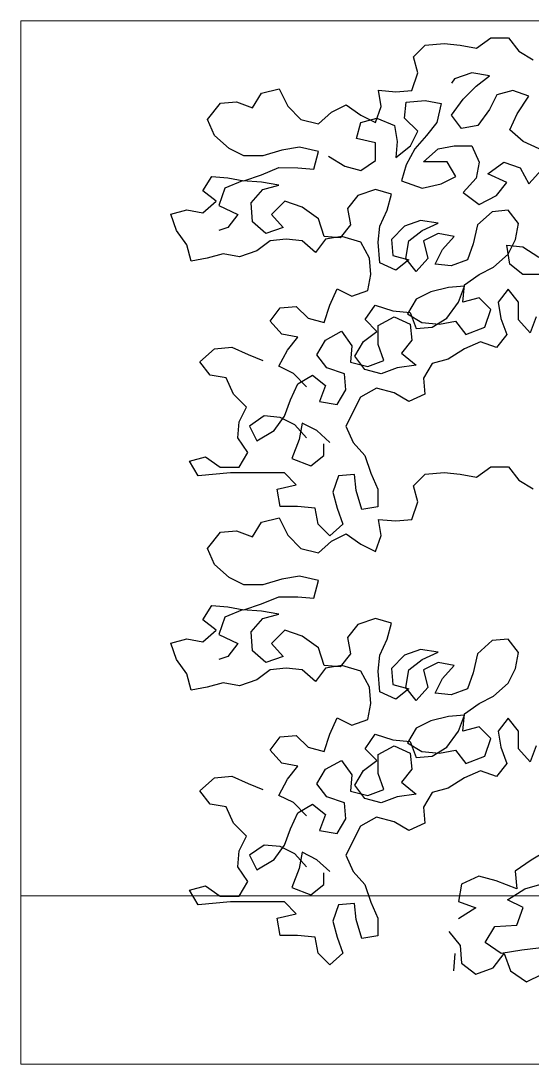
# Model space of a CAD drawing. Header units: millimetres. Extents: x 2810.5 to 2848.4, y 1624.4 to 1676.1.
# Drawn here: x 2817.983 to 2819.235, y 1651.086 to 1653.641 of the extents above; entities that cross this region are included whole.
import ezdxf

# ---------------------------------------------------------------- set-up
doc = ezdxf.new("R2010")
doc.units = ezdxf.units.MM
doc.layers.add('PROIEZIONI_projections', color=145, linetype='Continuous', lineweight=13)
doc.layers.add('VERDE_ALBERI', color=104, linetype='Continuous')

msp = doc.modelspace()

# ---------------------------------------------------------------- linework, layer by layer
at = {"layer": 'PROIEZIONI_projections'}
msp.add_line((2817.9833, 1651.4983), (2822.0939, 1651.4983), dxfattribs=at)
msp.add_lwpolyline([(2817.9833, 1653.6406), (2822.0939, 1653.6406), (2822.0939, 1651.0859), (2817.9833, 1651.0859)], close=True, dxfattribs=at)
at = {"layer": 'VERDE_ALBERI'}
for p, q in [((2819.0982, 1653.5741), (2819.134, 1653.5991)), ((2819.134, 1653.5991), (2819.1769, 1653.5991)), ((2819.1769, 1653.5991), (2819.2019, 1653.5668)), ((2818.9443, 1653.5528), (2818.973, 1653.5814)), ((2818.973, 1653.5814), (2819.0195, 1653.5849)), ((2819.0195, 1653.5849), (2819.0588, 1653.5813)), ((2819.0588, 1653.5813), (2819.0982, 1653.5741)), ((2818.955, 1653.5134), (2818.9443, 1653.5528)), ((2819.2019, 1653.5668), (2819.2377, 1653.5453)), ((2818.9407, 1653.4705), (2818.955, 1653.5134)), ((2819.0445, 1653.499), (2819.0373, 1653.4883)), ((2819.0874, 1653.5133), (2819.0445, 1653.499)), ((2819.1303, 1653.5061), (2819.0874, 1653.5133)), ((2819.0981, 1653.4811), (2819.1303, 1653.5061)), ((2818.5722, 1653.4637), (2818.6152, 1653.4744)), ((2818.6152, 1653.4744), (2818.6366, 1653.4314)), ((2818.8655, 1653.4312), (2818.8584, 1653.4706)), ((2818.8584, 1653.4706), (2818.9013, 1653.4669)), ((2818.9013, 1653.4669), (2818.9407, 1653.4705)), ((2819.0659, 1653.4489), (2819.0981, 1653.4811)), ((2819.1875, 1653.4703), (2819.1482, 1653.4596)), ((2819.2269, 1653.4559), (2819.1875, 1653.4703)), ((2818.472, 1653.4387), (2818.5114, 1653.4423)), ((2818.5114, 1653.4423), (2818.5507, 1653.4279)), ((2818.5507, 1653.4279), (2818.5722, 1653.4637)), ((2818.9264, 1653.4419), (2818.9729, 1653.4454)), ((2818.9729, 1653.4454), (2819.0122, 1653.4382)), ((2819.0372, 1653.4096), (2819.0659, 1653.4489)), ((2819.1482, 1653.4596), (2819.1302, 1653.4238)), ((2819.1982, 1653.413), (2819.2269, 1653.4559)), ((2818.4398, 1653.3994), (2818.472, 1653.4387)), ((2818.6366, 1653.4314), (2818.6687, 1653.3992)), ((2818.7117, 1653.3884), (2818.7439, 1653.417)), ((2818.7439, 1653.417), (2818.7797, 1653.4349)), ((2818.7797, 1653.4349), (2818.8154, 1653.4098)), ((2818.8512, 1653.3919), (2818.8655, 1653.4312)), ((2818.9227, 1653.4025), (2818.9264, 1653.4419)), ((2819.0122, 1653.4382), (2819.0014, 1653.3917)), ((2819.1302, 1653.4238), (2819.1016, 1653.3845)), ((2818.4577, 1653.36), (2818.4398, 1653.3994)), ((2818.6687, 1653.3992), (2818.7117, 1653.3884)), ((2818.8046, 1653.3526), (2818.8154, 1653.3919)), ((2818.8154, 1653.4098), (2818.8512, 1653.3919)), ((2818.8154, 1653.3919), (2818.8548, 1653.4026)), ((2818.8548, 1653.4026), (2818.8977, 1653.3847)), ((2818.9549, 1653.3703), (2818.9227, 1653.4025)), ((2819.0014, 1653.3917), (2818.9764, 1653.3596)), ((2819.0622, 1653.3774), (2819.0372, 1653.4096)), ((2819.1803, 1653.3737), (2819.1982, 1653.413)), ((2818.8977, 1653.3847), (2818.9048, 1653.3453)), ((2818.937, 1653.3346), (2818.9549, 1653.3703)), ((2819.1016, 1653.3845), (2819.0622, 1653.3774)), ((2819.2125, 1653.345), (2819.1803, 1653.3737)), ((2818.4934, 1653.3278), (2818.4577, 1653.36)), ((2818.8511, 1653.3418), (2818.8046, 1653.3526)), ((2818.8511, 1653.2989), (2818.8511, 1653.3418)), ((2818.9048, 1653.3453), (2818.9012, 1653.306)), ((2818.9764, 1653.3596), (2818.9477, 1653.3274)), ((2819.2518, 1653.3271), (2819.2125, 1653.345)), ((2818.5292, 1653.3099), (2818.4934, 1653.3278)), ((2818.6222, 1653.3241), (2818.5757, 1653.3098)), ((2818.6651, 1653.3312), (2818.6222, 1653.3241)), ((2818.7116, 1653.3205), (2818.6651, 1653.3312)), ((2818.7008, 1653.2775), (2818.7116, 1653.3205)), ((2818.9012, 1653.306), (2818.937, 1653.3346)), ((2818.9477, 1653.3274), (2818.9262, 1653.2881)), ((2818.9691, 1653.2952), (2819.005, 1653.3273)), ((2819.005, 1653.3273), (2819.0443, 1653.3345)), ((2819.0443, 1653.3345), (2819.0872, 1653.3344)), ((2819.0872, 1653.3344), (2819.1051, 1653.295)), ((2818.5757, 1653.3098), (2818.5292, 1653.3099)), ((2818.7366, 1653.3097), (2818.776, 1653.2846)), ((2818.8153, 1653.2739), (2818.8511, 1653.2989)), ((2819.0264, 1653.2951), (2818.9691, 1653.2952)), ((2819.0478, 1653.2593), (2819.0264, 1653.2951)), ((2819.1051, 1653.295), (2819.0979, 1653.2557)), ((2819.1265, 1653.2664), (2819.1659, 1653.295)), ((2819.1659, 1653.295), (2819.2052, 1653.2806)), ((2818.572, 1653.2633), (2818.615, 1653.2812)), ((2818.615, 1653.2812), (2818.6615, 1653.2811)), ((2818.6615, 1653.2811), (2818.7008, 1653.2775)), ((2818.776, 1653.2846), (2818.8153, 1653.2739)), ((2818.9262, 1653.2881), (2818.9154, 1653.2487)), ((2819.173, 1653.2449), (2819.1265, 1653.2664)), ((2819.2052, 1653.2806), (2819.2267, 1653.2413)), ((2819.2267, 1653.2413), (2819.2589, 1653.277)), ((2818.4289, 1653.2241), (2818.4504, 1653.2599)), ((2818.4504, 1653.2599), (2818.4898, 1653.2563)), ((2818.5255, 1653.2491), (2818.4826, 1653.2312)), ((2818.4898, 1653.2563), (2818.5291, 1653.2491)), ((2818.572, 1653.2455), (2818.5255, 1653.2491)), ((2818.5291, 1653.2491), (2818.572, 1653.2633)), ((2818.6149, 1653.2383), (2818.572, 1653.2455)), ((2818.5756, 1653.2276), (2818.6149, 1653.2383)), ((2818.9154, 1653.2487), (2818.9655, 1653.2308)), ((2818.9655, 1653.2308), (2819.012, 1653.2415)), ((2819.012, 1653.2415), (2819.0478, 1653.2593)), ((2819.0979, 1653.2557), (2819.0657, 1653.22)), ((2819.1479, 1653.2127), (2819.173, 1653.2449)), ((2818.4611, 1653.1991), (2818.4289, 1653.2241)), ((2818.4826, 1653.2312), (2818.4682, 1653.1883)), ((2818.5469, 1653.1954), (2818.5756, 1653.2276)), ((2818.8081, 1653.213), (2818.783, 1653.1809)), ((2818.851, 1653.2273), (2818.8081, 1653.213)), ((2818.8904, 1653.2165), (2818.851, 1653.2273)), ((2818.8796, 1653.1772), (2818.8904, 1653.2165)), ((2819.0657, 1653.22), (2819.105, 1653.1913)), ((2819.105, 1653.1913), (2819.1479, 1653.2127)), ((2818.4289, 1653.1705), (2818.4611, 1653.1991)), ((2818.4682, 1653.1883), (2818.5147, 1653.1668)), ((2818.5505, 1653.1489), (2818.5469, 1653.1954)), ((2818.6292, 1653.1989), (2818.597, 1653.1667)), ((2818.6721, 1653.1845), (2818.6292, 1653.1989)), ((2818.3502, 1653.167), (2818.3895, 1653.1777)), ((2818.3644, 1653.1276), (2818.3502, 1653.167)), ((2818.3895, 1653.1777), (2818.4289, 1653.1705)), ((2818.5147, 1653.1668), (2818.4896, 1653.1346)), ((2818.597, 1653.1667), (2818.6256, 1653.1345)), ((2818.7115, 1653.1559), (2818.6721, 1653.1845)), ((2818.783, 1653.1809), (2818.7901, 1653.1415)), ((2818.8617, 1653.1379), (2818.8796, 1653.1772)), ((2819.1372, 1653.1734), (2819.1014, 1653.1412)), ((2819.1765, 1653.1769), (2819.1372, 1653.1734)), ((2819.2015, 1653.1447), (2819.1765, 1653.1769)), ((2818.5826, 1653.1202), (2818.5505, 1653.1489)), ((2818.7257, 1653.113), (2818.7115, 1653.1559)), ((2818.7901, 1653.1415), (2818.7651, 1653.1093)), ((2818.8581, 1653.0985), (2818.8617, 1653.1379)), ((2818.9225, 1653.1378), (2818.8903, 1653.1056)), ((2818.9619, 1653.1521), (2818.9225, 1653.1378)), ((2819.0048, 1653.1449), (2818.9619, 1653.1521)), ((2818.9654, 1653.127), (2819.0048, 1653.1449)), ((2819.1014, 1653.1412), (2819.0906, 1653.0947)), ((2819.1943, 1653.1054), (2819.2015, 1653.1447)), ((2818.3894, 1653.0918), (2818.3644, 1653.1276)), ((2818.4896, 1653.1346), (2818.4682, 1653.1275)), ((2818.6256, 1653.1345), (2818.5826, 1653.1202)), ((2818.7651, 1653.1093), (2818.7257, 1653.113)), ((2818.7687, 1653.1129), (2818.7293, 1653.1058)), ((2818.8151, 1653.0986), (2818.7687, 1653.1129)), ((2818.9332, 1653.102), (2818.9654, 1653.127)), ((2819.0048, 1653.1199), (2818.969, 1653.102)), ((2819.0441, 1653.1127), (2819.0048, 1653.1199)), ((2819.0155, 1653.0805), (2819.0441, 1653.1127)), ((2818.4001, 1653.0524), (2818.3894, 1653.0918)), ((2818.5934, 1653.1023), (2818.5611, 1653.0773)), ((2818.6327, 1653.1059), (2818.5934, 1653.1023)), ((2818.6721, 1653.1023), (2818.6327, 1653.1059)), ((2818.7042, 1653.0736), (2818.6721, 1653.1023)), ((2818.7293, 1653.1058), (2818.7042, 1653.0736)), ((2818.8366, 1653.0592), (2818.8151, 1653.0986)), ((2818.8616, 1653.0484), (2818.8581, 1653.0985)), ((2818.8903, 1653.1056), (2818.8938, 1653.0663)), ((2818.926, 1653.0591), (2818.9332, 1653.102)), ((2818.969, 1653.102), (2818.9797, 1653.0591)), ((2819.0906, 1653.0947), (2819.0762, 1653.0554)), ((2819.18, 1653.0446), (2819.1729, 1653.0911)), ((2819.1729, 1653.0911), (2819.2122, 1653.0875)), ((2819.1764, 1653.0696), (2819.1943, 1653.1054)), ((2819.2122, 1653.0875), (2819.2515, 1653.0624)), ((2818.4395, 1653.0596), (2818.4001, 1653.0524)), ((2818.4788, 1653.0703), (2818.4395, 1653.0596)), ((2818.5182, 1653.0631), (2818.4788, 1653.0703)), ((2818.5611, 1653.0773), (2818.5182, 1653.0631)), ((2818.8401, 1653.0198), (2818.8366, 1653.0592)), ((2818.8938, 1653.0663), (2818.9332, 1653.0555)), ((2818.951, 1653.0269), (2818.926, 1653.0591)), ((2818.9797, 1653.0591), (2818.951, 1653.0269)), ((2818.9975, 1653.0447), (2819.0155, 1653.0805)), ((2819.1406, 1653.0374), (2819.1764, 1653.0696)), ((2818.9009, 1653.0305), (2818.8616, 1653.0484)), ((2818.9332, 1653.0555), (2818.9009, 1653.0305)), ((2819.0369, 1653.0411), (2818.9975, 1653.0447)), ((2819.0762, 1653.0554), (2819.0369, 1653.0411)), ((2819.1048, 1653.0196), (2819.1406, 1653.0374)), ((2819.2122, 1653.0195), (2819.18, 1653.0446)), ((2818.8329, 1652.9805), (2818.8401, 1653.0198)), ((2819.069, 1652.9946), (2819.1048, 1653.0196)), ((2819.2551, 1653.0195), (2819.2122, 1653.0195)), ((2818.7399, 1652.9448), (2818.7578, 1652.9841)), ((2818.7578, 1652.9841), (2818.7936, 1652.9662)), ((2819.0297, 1652.9875), (2818.9867, 1652.9768)), ((2819.069, 1652.991), (2819.0297, 1652.9875)), ((2819.0547, 1652.9517), (2819.069, 1652.991)), ((2819.0654, 1652.9517), (2819.069, 1652.9946)), ((2819.1763, 1652.9838), (2819.1513, 1652.9516)), ((2819.2014, 1652.9515), (2819.1763, 1652.9838)), ((2818.7936, 1652.9662), (2818.8329, 1652.9805)), ((2818.951, 1652.9589), (2818.9295, 1652.9232)), ((2818.9867, 1652.9768), (2818.951, 1652.9589)), ((2819.1048, 1652.9624), (2819.0654, 1652.9517)), ((2819.1334, 1652.9337), (2819.1048, 1652.9624)), ((2818.5932, 1652.9056), (2818.6182, 1652.9378)), ((2818.6182, 1652.9378), (2818.6576, 1652.9413)), ((2818.6576, 1652.9413), (2818.6862, 1652.9127)), ((2818.7255, 1652.9019), (2818.7399, 1652.9448)), ((2818.8257, 1652.909), (2818.8508, 1652.9447)), ((2818.8508, 1652.9447), (2818.8937, 1652.9304)), ((2819.026, 1652.9123), (2819.0547, 1652.9517)), ((2819.119, 1652.8908), (2819.1334, 1652.9337)), ((2819.1513, 1652.9516), (2819.1584, 1652.9122)), ((2819.2013, 1652.9086), (2819.2014, 1652.9515)), ((2818.6862, 1652.9127), (2818.7255, 1652.9019)), ((2818.8543, 1652.8803), (2818.8257, 1652.909)), ((2818.8579, 1652.8946), (2818.8973, 1652.916)), ((2818.8937, 1652.9304), (2818.9366, 1652.9267)), ((2818.8973, 1652.916), (2818.9366, 1652.8981)), ((2818.9295, 1652.9232), (2818.9652, 1652.9017)), ((2818.9366, 1652.9267), (2818.9509, 1652.8874)), ((2818.9902, 1652.8909), (2819.026, 1652.9123)), ((2819.1584, 1652.9122), (2819.1727, 1652.8729)), ((2819.2299, 1652.8764), (2819.2013, 1652.9086)), ((2819.2443, 1652.9157), (2819.2299, 1652.8764)), ((2818.6218, 1652.8734), (2818.5932, 1652.9056)), ((2818.7291, 1652.859), (2818.7684, 1652.8804)), ((2818.7684, 1652.8804), (2818.7934, 1652.8446)), ((2818.8221, 1652.8553), (2818.8543, 1652.8803)), ((2818.8578, 1652.8481), (2818.8579, 1652.8946)), ((2818.9366, 1652.8981), (2818.9401, 1652.8588)), ((2818.9509, 1652.8874), (2818.9902, 1652.8909)), ((2818.9652, 1652.9017), (2819.0081, 1652.8981)), ((2819.0081, 1652.8981), (2819.0475, 1652.9052)), ((2819.0475, 1652.9052), (2819.0725, 1652.873)), ((2819.0725, 1652.873), (2819.119, 1652.8908)), ((2818.6611, 1652.8662), (2818.6218, 1652.8734)), ((2818.636, 1652.834), (2818.6611, 1652.8662)), ((2818.7076, 1652.8232), (2818.7291, 1652.859)), ((2818.8006, 1652.8195), (2818.8221, 1652.8553)), ((2818.9401, 1652.8588), (2818.9151, 1652.8266)), ((2819.1083, 1652.855), (2819.0689, 1652.8372)), ((2819.1476, 1652.8407), (2819.1083, 1652.855)), ((2819.1727, 1652.8729), (2819.1476, 1652.8407)), ((2818.4214, 1652.8056), (2818.4572, 1652.8377)), ((2818.4572, 1652.8377), (2818.5001, 1652.8413)), ((2818.5001, 1652.8413), (2818.5394, 1652.8234)), ((2818.6145, 1652.7947), (2818.636, 1652.834)), ((2818.7934, 1652.8446), (2818.7898, 1652.8052)), ((2818.8721, 1652.8087), (2818.8578, 1652.8481)), ((2819.0689, 1652.8372), (2819.0295, 1652.8122)), ((2818.4464, 1652.7734), (2818.4214, 1652.8056)), ((2818.5394, 1652.8234), (2818.5752, 1652.809)), ((2818.7326, 1652.791), (2818.7076, 1652.8232)), ((2818.7898, 1652.8052), (2818.8328, 1652.7945)), ((2818.8256, 1652.7873), (2818.8006, 1652.8195)), ((2818.8328, 1652.7945), (2818.8721, 1652.8087)), ((2818.9151, 1652.8266), (2818.9508, 1652.7979)), ((2819.0295, 1652.8122), (2818.9902, 1652.8015)), ((2818.6503, 1652.7768), (2818.6145, 1652.7947)), ((2818.7755, 1652.7766), (2818.7326, 1652.791)), ((2818.8649, 1652.7766), (2818.8256, 1652.7873)), ((2818.9043, 1652.7908), (2818.8649, 1652.7766)), ((2818.9508, 1652.7979), (2818.9043, 1652.7908)), ((2818.9902, 1652.8015), (2818.9687, 1652.7657)), ((2818.4857, 1652.7662), (2818.4464, 1652.7734)), ((2818.5036, 1652.7268), (2818.4857, 1652.7662)), ((2818.6825, 1652.7445), (2818.6503, 1652.7768)), ((2818.661, 1652.7517), (2818.6968, 1652.7731)), ((2818.6968, 1652.7731), (2818.729, 1652.7481)), ((2818.779, 1652.7373), (2818.7755, 1652.7766)), ((2818.9687, 1652.7657), (2818.9722, 1652.7264)), ((2818.6431, 1652.7124), (2818.661, 1652.7517)), ((2818.729, 1652.7481), (2818.7146, 1652.7087)), ((2818.7575, 1652.7015), (2818.779, 1652.7373)), ((2818.8542, 1652.7408), (2818.8148, 1652.7194)), ((2818.8971, 1652.73), (2818.8542, 1652.7408)), ((2818.9328, 1652.7085), (2818.8971, 1652.73)), ((2818.5357, 1652.6946), (2818.5036, 1652.7268)), ((2818.6287, 1652.673), (2818.6431, 1652.7124)), ((2818.7146, 1652.7087), (2818.7575, 1652.7015)), ((2818.8148, 1652.7194), (2818.779, 1652.6479)), ((2818.9722, 1652.7264), (2818.9328, 1652.7085)), ((2818.5178, 1652.6588), (2818.5357, 1652.6946)), ((2818.5142, 1652.6195), (2818.5178, 1652.6588)), ((2818.5787, 1652.6731), (2818.5429, 1652.6481)), ((2818.618, 1652.6695), (2818.5787, 1652.6731)), ((2818.6037, 1652.6373), (2818.6287, 1652.673)), ((2818.6538, 1652.6515), (2818.618, 1652.6695)), ((2818.6823, 1652.6193), (2818.6538, 1652.6515)), ((2818.6716, 1652.6551), (2818.6645, 1652.6158)), ((2818.7074, 1652.6372), (2818.6716, 1652.6551)), ((2818.5429, 1652.6481), (2818.5607, 1652.6123)), ((2818.5607, 1652.6123), (2818.6037, 1652.6373)), ((2818.7396, 1652.6085), (2818.7074, 1652.6372)), ((2818.779, 1652.6479), (2818.7968, 1652.6085)), ((2818.5392, 1652.5837), (2818.5142, 1652.6195)), ((2818.6645, 1652.6158), (2818.6465, 1652.5693)), ((2818.7252, 1652.5764), (2818.7253, 1652.605)), ((2818.7968, 1652.6085), (2818.8254, 1652.5763)), ((2818.5177, 1652.5479), (2818.5392, 1652.5837)), ((2818.693, 1652.5513), (2818.7252, 1652.5764)), ((2818.8254, 1652.5763), (2818.8397, 1652.5333)), ((2818.3961, 1652.5623), (2818.4355, 1652.573)), ((2818.4175, 1652.5266), (2818.3961, 1652.5623)), ((2818.4355, 1652.573), (2818.4712, 1652.548)), ((2818.6465, 1652.5693), (2818.693, 1652.5513)), ((2819.0982, 1652.5235), (2819.134, 1652.5486)), ((2819.134, 1652.5486), (2819.1769, 1652.5485)), ((2819.1769, 1652.5485), (2819.2019, 1652.5163)), ((2818.4962, 1652.5336), (2818.4175, 1652.5266)), ((2818.4712, 1652.548), (2818.5177, 1652.5479)), ((2818.6286, 1652.5335), (2818.4962, 1652.5336)), ((2818.6572, 1652.5049), (2818.6286, 1652.5335)), ((2818.761, 1652.5262), (2818.7466, 1652.4869)), ((2818.8003, 1652.5298), (2818.761, 1652.5262)), ((2818.8039, 1652.4904), (2818.8003, 1652.5298)), ((2818.8397, 1652.5333), (2818.8575, 1652.494)), ((2818.9443, 1652.5022), (2818.973, 1652.5308)), ((2818.973, 1652.5308), (2819.0195, 1652.5344)), ((2819.0195, 1652.5344), (2819.0588, 1652.5307)), ((2819.0588, 1652.5307), (2819.0982, 1652.5235)), ((2818.6107, 1652.4942), (2818.6572, 1652.5049)), ((2818.955, 1652.4629), (2818.9443, 1652.5022)), ((2819.2019, 1652.5163), (2819.2377, 1652.4948)), ((2818.6178, 1652.4512), (2818.6107, 1652.4942)), ((2818.7466, 1652.4869), (2818.7573, 1652.4475)), ((2818.8181, 1652.4439), (2818.8039, 1652.4904)), ((2818.8575, 1652.494), (2818.8575, 1652.451)), ((2818.6607, 1652.4512), (2818.6178, 1652.4512)), ((2818.7037, 1652.4476), (2818.6607, 1652.4512)), ((2818.7108, 1652.4082), (2818.7037, 1652.4476)), ((2818.7573, 1652.4475), (2818.7716, 1652.4082)), ((2818.8575, 1652.451), (2818.8181, 1652.4439)), ((2818.9407, 1652.4199), (2818.955, 1652.4629)), ((2818.5722, 1652.4131), (2818.6152, 1652.4238)), ((2818.6152, 1652.4238), (2818.6366, 1652.3809)), ((2818.5507, 1652.3774), (2818.5722, 1652.4131)), ((2818.7394, 1652.3796), (2818.7108, 1652.4082)), ((2818.7716, 1652.4082), (2818.7394, 1652.3796)), ((2818.8655, 1652.3807), (2818.8584, 1652.42)), ((2818.8584, 1652.42), (2818.9013, 1652.4164)), ((2818.9013, 1652.4164), (2818.9407, 1652.4199)), ((2818.4398, 1652.3489), (2818.472, 1652.3882)), ((2818.472, 1652.3882), (2818.5114, 1652.3917)), ((2818.5114, 1652.3917), (2818.5507, 1652.3774)), ((2818.6366, 1652.3809), (2818.6687, 1652.3487)), ((2818.7439, 1652.3665), (2818.7797, 1652.3843)), ((2818.7797, 1652.3843), (2818.8154, 1652.3592)), ((2818.8512, 1652.3413), (2818.8655, 1652.3807)), ((2818.4577, 1652.3095), (2818.4398, 1652.3489)), ((2818.6687, 1652.3487), (2818.7117, 1652.3379)), ((2818.7117, 1652.3379), (2818.7439, 1652.3665)), ((2818.8154, 1652.3592), (2818.8512, 1652.3413)), ((2818.4934, 1652.2773), (2818.4577, 1652.3095)), ((2818.5292, 1652.2593), (2818.4934, 1652.2773)), ((2818.6222, 1652.2736), (2818.5757, 1652.2593)), ((2818.6651, 1652.2807), (2818.6222, 1652.2736)), ((2818.7116, 1652.2699), (2818.6651, 1652.2807)), ((2818.7008, 1652.227), (2818.7116, 1652.2699)), ((2818.5757, 1652.2593), (2818.5292, 1652.2593)), ((2818.572, 1652.2128), (2818.615, 1652.2306)), ((2818.615, 1652.2306), (2818.6615, 1652.2306)), ((2818.6615, 1652.2306), (2818.7008, 1652.227)), ((2818.4289, 1652.1736), (2818.4504, 1652.2093)), ((2818.4504, 1652.2093), (2818.4898, 1652.2057)), ((2818.5255, 1652.1985), (2818.4826, 1652.1807)), ((2818.4898, 1652.2057), (2818.5291, 1652.1985)), ((2818.572, 1652.1949), (2818.5255, 1652.1985)), ((2818.5291, 1652.1985), (2818.572, 1652.2128)), ((2818.6149, 1652.1877), (2818.572, 1652.1949)), ((2818.4611, 1652.1485), (2818.4289, 1652.1736)), ((2818.4826, 1652.1807), (2818.4682, 1652.1378)), ((2818.5469, 1652.1449), (2818.5756, 1652.177)), ((2818.5756, 1652.177), (2818.6149, 1652.1877)), ((2818.851, 1652.1768), (2818.8081, 1652.1625)), ((2818.8904, 1652.166), (2818.851, 1652.1768)), ((2818.8796, 1652.1267), (2818.8904, 1652.166)), ((2818.4289, 1652.1199), (2818.4611, 1652.1485)), ((2818.5505, 1652.0983), (2818.5469, 1652.1449)), ((2818.6292, 1652.1484), (2818.597, 1652.1162)), ((2818.6721, 1652.134), (2818.6292, 1652.1484)), ((2818.8081, 1652.1625), (2818.783, 1652.1303)), ((2818.3502, 1652.1164), (2818.3895, 1652.1271)), ((2818.3644, 1652.0771), (2818.3502, 1652.1164)), ((2818.3895, 1652.1271), (2818.4289, 1652.1199)), ((2818.4682, 1652.1378), (2818.5147, 1652.1163)), ((2818.5147, 1652.1163), (2818.4896, 1652.0841)), ((2818.597, 1652.1162), (2818.6256, 1652.084)), ((2818.7115, 1652.1054), (2818.6721, 1652.134)), ((2818.783, 1652.1303), (2818.7901, 1652.091)), ((2818.8617, 1652.0873), (2818.8796, 1652.1267)), ((2819.1372, 1652.1229), (2819.1014, 1652.0907)), ((2819.1765, 1652.1264), (2819.1372, 1652.1229)), ((2819.2015, 1652.0942), (2819.1765, 1652.1264)), ((2818.5826, 1652.0697), (2818.5505, 1652.0983)), ((2818.7257, 1652.0624), (2818.7115, 1652.1054)), ((2818.7901, 1652.091), (2818.7651, 1652.0588)), ((2818.9619, 1652.1015), (2818.9225, 1652.0873)), ((2819.0048, 1652.0944), (2818.9619, 1652.1015)), ((2818.9654, 1652.0765), (2819.0048, 1652.0944)), ((2819.1014, 1652.0907), (2819.0906, 1652.0442)), ((2819.1943, 1652.0548), (2819.2015, 1652.0942)), ((2818.3894, 1652.0413), (2818.3644, 1652.0771)), ((2818.4896, 1652.0841), (2818.4682, 1652.077)), ((2818.6256, 1652.084), (2818.5826, 1652.0697)), ((2818.8581, 1652.048), (2818.8617, 1652.0873)), ((2818.9225, 1652.0873), (2818.8903, 1652.0551)), ((2818.9332, 1652.0515), (2818.9654, 1652.0765)), ((2819.0048, 1652.0693), (2818.969, 1652.0515)), ((2819.0441, 1652.0621), (2819.0048, 1652.0693)), ((2818.4001, 1652.0019), (2818.3894, 1652.0413)), ((2818.5934, 1652.0518), (2818.5611, 1652.0268)), ((2818.6327, 1652.0553), (2818.5934, 1652.0518)), ((2818.6721, 1652.0517), (2818.6327, 1652.0553)), ((2818.7042, 1652.0231), (2818.6721, 1652.0517)), ((2818.7293, 1652.0553), (2818.7042, 1652.0231)), ((2818.7651, 1652.0588), (2818.7257, 1652.0624)), ((2818.7687, 1652.0624), (2818.7293, 1652.0553)), ((2818.8151, 1652.048), (2818.7687, 1652.0624)), ((2818.8366, 1652.0087), (2818.8151, 1652.048)), ((2818.8616, 1651.9979), (2818.8581, 1652.048)), ((2818.8903, 1652.0551), (2818.8938, 1652.0158)), ((2818.926, 1652.0086), (2818.9332, 1652.0515)), ((2818.969, 1652.0515), (2818.9797, 1652.0085)), ((2819.0155, 1652.03), (2819.0441, 1652.0621)), ((2819.0906, 1652.0442), (2819.0762, 1652.0049)), ((2819.1764, 1652.0191), (2819.1943, 1652.0548)), ((2818.4788, 1652.0197), (2818.4395, 1652.009)), ((2818.5182, 1652.0125), (2818.4788, 1652.0197)), ((2818.5611, 1652.0268), (2818.5182, 1652.0125)), ((2818.8938, 1652.0158), (2818.9332, 1652.005)), ((2818.9975, 1651.9942), (2819.0155, 1652.03)), ((2819.1406, 1651.9869), (2819.1764, 1652.0191)), ((2818.4395, 1652.009), (2818.4001, 1652.0019)), ((2818.8401, 1651.9693), (2818.8366, 1652.0087)), ((2818.9009, 1651.98), (2818.8616, 1651.9979)), ((2818.9332, 1652.005), (2818.9009, 1651.98)), ((2818.951, 1651.9764), (2818.926, 1652.0086)), ((2818.9797, 1652.0085), (2818.951, 1651.9764)), ((2819.0369, 1651.9906), (2818.9975, 1651.9942)), ((2819.0762, 1652.0049), (2819.0369, 1651.9906)), ((2819.1048, 1651.9691), (2819.1406, 1651.9869)), ((2818.8329, 1651.93), (2818.8401, 1651.9693)), ((2819.069, 1651.944), (2819.1048, 1651.9691)), ((2819.0297, 1651.9369), (2818.9867, 1651.9262)), ((2819.069, 1651.9405), (2819.0297, 1651.9369)), ((2819.0547, 1651.9011), (2819.069, 1651.9405)), ((2819.0654, 1651.9011), (2819.069, 1651.944)), ((2818.7399, 1651.8943), (2818.7578, 1651.9336)), ((2818.7578, 1651.9336), (2818.7936, 1651.9157)), ((2818.7936, 1651.9157), (2818.8329, 1651.93)), ((2818.9867, 1651.9262), (2818.951, 1651.9084)), ((2819.1048, 1651.9118), (2819.0654, 1651.9011)), ((2819.1334, 1651.8832), (2819.1048, 1651.9118)), ((2819.1763, 1651.9332), (2819.1513, 1651.901)), ((2819.2014, 1651.901), (2819.1763, 1651.9332)), ((2818.5932, 1651.8551), (2818.6182, 1651.8872)), ((2818.6182, 1651.8872), (2818.6576, 1651.8908)), ((2818.6576, 1651.8908), (2818.6862, 1651.8621)), ((2818.7255, 1651.8514), (2818.7399, 1651.8943)), ((2818.8257, 1651.8584), (2818.8508, 1651.8942)), ((2818.8508, 1651.8942), (2818.8937, 1651.8798)), ((2818.951, 1651.9084), (2818.9295, 1651.8726)), ((2819.026, 1651.8618), (2819.0547, 1651.9011)), ((2819.1513, 1651.901), (2819.1584, 1651.8617)), ((2819.2013, 1651.8581), (2819.2014, 1651.901)), ((2818.6862, 1651.8621), (2818.7255, 1651.8514)), ((2818.8543, 1651.8298), (2818.8257, 1651.8584)), ((2818.8579, 1651.8441), (2818.8973, 1651.8655)), ((2818.8937, 1651.8798), (2818.9366, 1651.8762)), ((2818.8973, 1651.8655), (2818.9366, 1651.8476)), ((2818.9295, 1651.8726), (2818.9652, 1651.8511)), ((2818.9366, 1651.8762), (2818.9509, 1651.8368)), ((2818.9902, 1651.8404), (2819.026, 1651.8618)), ((2819.119, 1651.8403), (2819.1334, 1651.8832)), ((2819.1584, 1651.8617), (2819.1727, 1651.8223)), ((2819.2443, 1651.8652), (2819.2299, 1651.8258)), ((2818.6218, 1651.8228), (2818.5932, 1651.8551)), ((2818.8578, 1651.7976), (2818.8579, 1651.8441)), ((2818.9366, 1651.8476), (2818.9401, 1651.8082)), ((2818.9509, 1651.8368), (2818.9902, 1651.8404)), ((2818.9652, 1651.8511), (2819.0081, 1651.8475)), ((2819.0081, 1651.8475), (2819.0475, 1651.8546)), ((2819.0475, 1651.8546), (2819.0725, 1651.8224)), ((2819.0725, 1651.8224), (2819.119, 1651.8403)), ((2819.2299, 1651.8258), (2819.2013, 1651.8581)), ((2818.6611, 1651.8156), (2818.6218, 1651.8228)), ((2818.636, 1651.7835), (2818.6611, 1651.8156)), ((2818.7076, 1651.7727), (2818.7291, 1651.8084)), ((2818.7291, 1651.8084), (2818.7684, 1651.8298)), ((2818.7684, 1651.8298), (2818.7934, 1651.7941)), ((2818.8221, 1651.8048), (2818.8543, 1651.8298)), ((2818.9401, 1651.8082), (2818.9151, 1651.7761)), ((2819.1727, 1651.8223), (2819.1476, 1651.7902)), ((2818.4214, 1651.755), (2818.4572, 1651.7872)), ((2818.4572, 1651.7872), (2818.5001, 1651.7907)), ((2818.5001, 1651.7907), (2818.5394, 1651.7728)), ((2818.6145, 1651.7441), (2818.636, 1651.7835)), ((2818.7934, 1651.7941), (2818.7898, 1651.7547)), ((2818.8006, 1651.769), (2818.8221, 1651.8048)), ((2818.8721, 1651.7582), (2818.8578, 1651.7976)), ((2819.0689, 1651.7866), (2819.0295, 1651.7616)), ((2819.1083, 1651.8045), (2819.0689, 1651.7866)), ((2819.1476, 1651.7902), (2819.1083, 1651.8045)), ((2818.5394, 1651.7728), (2818.5752, 1651.7585)), ((2818.7326, 1651.7404), (2818.7076, 1651.7727)), ((2818.8256, 1651.7368), (2818.8006, 1651.769)), ((2818.8328, 1651.7439), (2818.8721, 1651.7582)), ((2818.9151, 1651.7761), (2818.9508, 1651.7474)), ((2819.0295, 1651.7616), (2818.9902, 1651.7509)), ((2818.4464, 1651.7228), (2818.4214, 1651.755)), ((2818.6503, 1651.7262), (2818.6145, 1651.7441)), ((2818.7755, 1651.7261), (2818.7326, 1651.7404)), ((2818.7898, 1651.7547), (2818.8328, 1651.7439)), ((2818.8649, 1651.726), (2818.8256, 1651.7368)), ((2818.9043, 1651.7403), (2818.8649, 1651.726)), ((2818.9508, 1651.7474), (2818.9043, 1651.7403)), ((2818.9902, 1651.7509), (2818.9687, 1651.7152)), ((2818.4857, 1651.7156), (2818.4464, 1651.7228)), ((2818.5036, 1651.6763), (2818.4857, 1651.7156)), ((2818.6825, 1651.694), (2818.6503, 1651.7262)), ((2818.661, 1651.7012), (2818.6968, 1651.7226)), ((2818.6968, 1651.7226), (2818.729, 1651.6975)), ((2818.779, 1651.6867), (2818.7755, 1651.7261)), ((2818.9687, 1651.7152), (2818.9722, 1651.6758)), ((2818.6431, 1651.6618), (2818.661, 1651.7012)), ((2818.729, 1651.6975), (2818.7146, 1651.6582)), ((2818.7575, 1651.651), (2818.779, 1651.6867)), ((2818.8542, 1651.6903), (2818.8148, 1651.6688)), ((2818.8971, 1651.6795), (2818.8542, 1651.6903)), ((2818.5357, 1651.644), (2818.5036, 1651.6763)), ((2818.6287, 1651.6225), (2818.6431, 1651.6618)), ((2818.7146, 1651.6582), (2818.7575, 1651.651)), ((2818.8148, 1651.6688), (2818.779, 1651.5973)), ((2818.9328, 1651.658), (2818.8971, 1651.6795)), ((2818.9722, 1651.6758), (2818.9328, 1651.658)), ((2818.5178, 1651.6083), (2818.5357, 1651.644)), ((2818.5142, 1651.5689), (2818.5178, 1651.6083)), ((2818.5787, 1651.6225), (2818.5429, 1651.5975)), ((2818.618, 1651.6189), (2818.5787, 1651.6225)), ((2818.6037, 1651.5867), (2818.6287, 1651.6225)), ((2818.6538, 1651.601), (2818.618, 1651.6189)), ((2818.6716, 1651.6046), (2818.6645, 1651.5652)), ((2818.7074, 1651.5866), (2818.6716, 1651.6046)), ((2819.2709, 1651.6085), (2819.2322, 1651.5852)), ((2818.5429, 1651.5975), (2818.5607, 1651.5617)), ((2818.5607, 1651.5617), (2818.6037, 1651.5867)), ((2818.6823, 1651.5688), (2818.6538, 1651.601)), ((2818.7396, 1651.558), (2818.7074, 1651.5866)), ((2818.779, 1651.5973), (2818.7968, 1651.5579)), ((2819.2322, 1651.5852), (2819.1935, 1651.5581)), ((2818.5392, 1651.5331), (2818.5142, 1651.5689)), ((2818.6645, 1651.5652), (2818.6465, 1651.5187)), ((2818.7252, 1651.5258), (2818.7253, 1651.5544)), ((2818.7968, 1651.5579), (2818.8254, 1651.5257)), ((2819.1935, 1651.5581), (2819.1974, 1651.5155)), ((2818.5177, 1651.4974), (2818.5392, 1651.5331)), ((2819.062, 1651.527), (2819.0543, 1651.4844)), ((2819.1045, 1651.5464), (2819.062, 1651.527)), ((2819.1471, 1651.5348), (2819.1045, 1651.5464)), ((2819.1974, 1651.5155), (2819.1471, 1651.5348)), ((2819.2168, 1651.5155), (2819.2593, 1651.5272)), ((2818.3961, 1651.5118), (2818.4355, 1651.5225)), ((2818.4175, 1651.476), (2818.3961, 1651.5118)), ((2818.4355, 1651.5225), (2818.4712, 1651.4974)), ((2818.6465, 1651.5187), (2818.693, 1651.5008)), ((2818.693, 1651.5008), (2818.7252, 1651.5258)), ((2818.8254, 1651.5257), (2818.8397, 1651.4828)), ((2819.1742, 1651.4884), (2819.2168, 1651.5155)), ((2818.4962, 1651.4831), (2818.4175, 1651.476)), ((2818.4712, 1651.4974), (2818.5177, 1651.4974)), ((2818.6286, 1651.483), (2818.4962, 1651.4831)), ((2818.6572, 1651.4543), (2818.6286, 1651.483)), ((2818.761, 1651.4757), (2818.7466, 1651.4364)), ((2818.8003, 1651.4792), (2818.761, 1651.4757)), ((2818.8039, 1651.4399), (2818.8003, 1651.4792)), ((2818.8397, 1651.4828), (2818.8575, 1651.4434)), ((2819.0543, 1651.4844), (2819.0969, 1651.469)), ((2819.213, 1651.4691), (2819.1742, 1651.4884)), ((2818.6107, 1651.4436), (2818.6572, 1651.4543)), ((2819.0969, 1651.469), (2819.0543, 1651.4419)), ((2819.1975, 1651.4265), (2819.213, 1651.4691)), ((2818.6178, 1651.4007), (2818.6107, 1651.4436)), ((2818.7466, 1651.4364), (2818.7573, 1651.397)), ((2818.8181, 1651.3934), (2818.8039, 1651.4399)), ((2818.8575, 1651.4434), (2818.8575, 1651.4005)), ((2819.1433, 1651.4226), (2819.1975, 1651.4265)), ((2818.6607, 1651.4007), (2818.6178, 1651.4007)), ((2818.7037, 1651.3971), (2818.6607, 1651.4007)), ((2818.8575, 1651.4005), (2818.8181, 1651.3934)), ((2819.0311, 1651.4109), (2819.0583, 1651.3761)), ((2819.1202, 1651.3839), (2819.1433, 1651.4226)), ((2818.7108, 1651.3577), (2818.7037, 1651.3971)), ((2818.7573, 1651.397), (2818.7716, 1651.3576)), ((2819.0583, 1651.3761), (2819.0622, 1651.3335)), ((2819.1589, 1651.3568), (2819.1202, 1651.3839)), ((2818.7394, 1651.3291), (2818.7108, 1651.3577)), ((2818.7716, 1651.3576), (2818.7394, 1651.3291)), ((2819.0428, 1651.3142), (2819.0467, 1651.3567)), ((2819.1396, 1651.322), (2819.1666, 1651.3568)), ((2819.2092, 1651.3646), (2819.1589, 1651.3568)), ((2819.1666, 1651.3568), (2819.1821, 1651.3143)), ((2819.2711, 1651.3724), (2819.2092, 1651.3646)), ((2819.0622, 1651.3335), (2819.097, 1651.3065)), ((2819.097, 1651.3065), (2819.1396, 1651.322)), ((2819.1821, 1651.3143), (2819.2209, 1651.2872)), ((2819.2209, 1651.2872), (2819.2595, 1651.3066))]:
    msp.add_line(p, q, dxfattribs=at)

doc.saveas('drawing.dxf')
